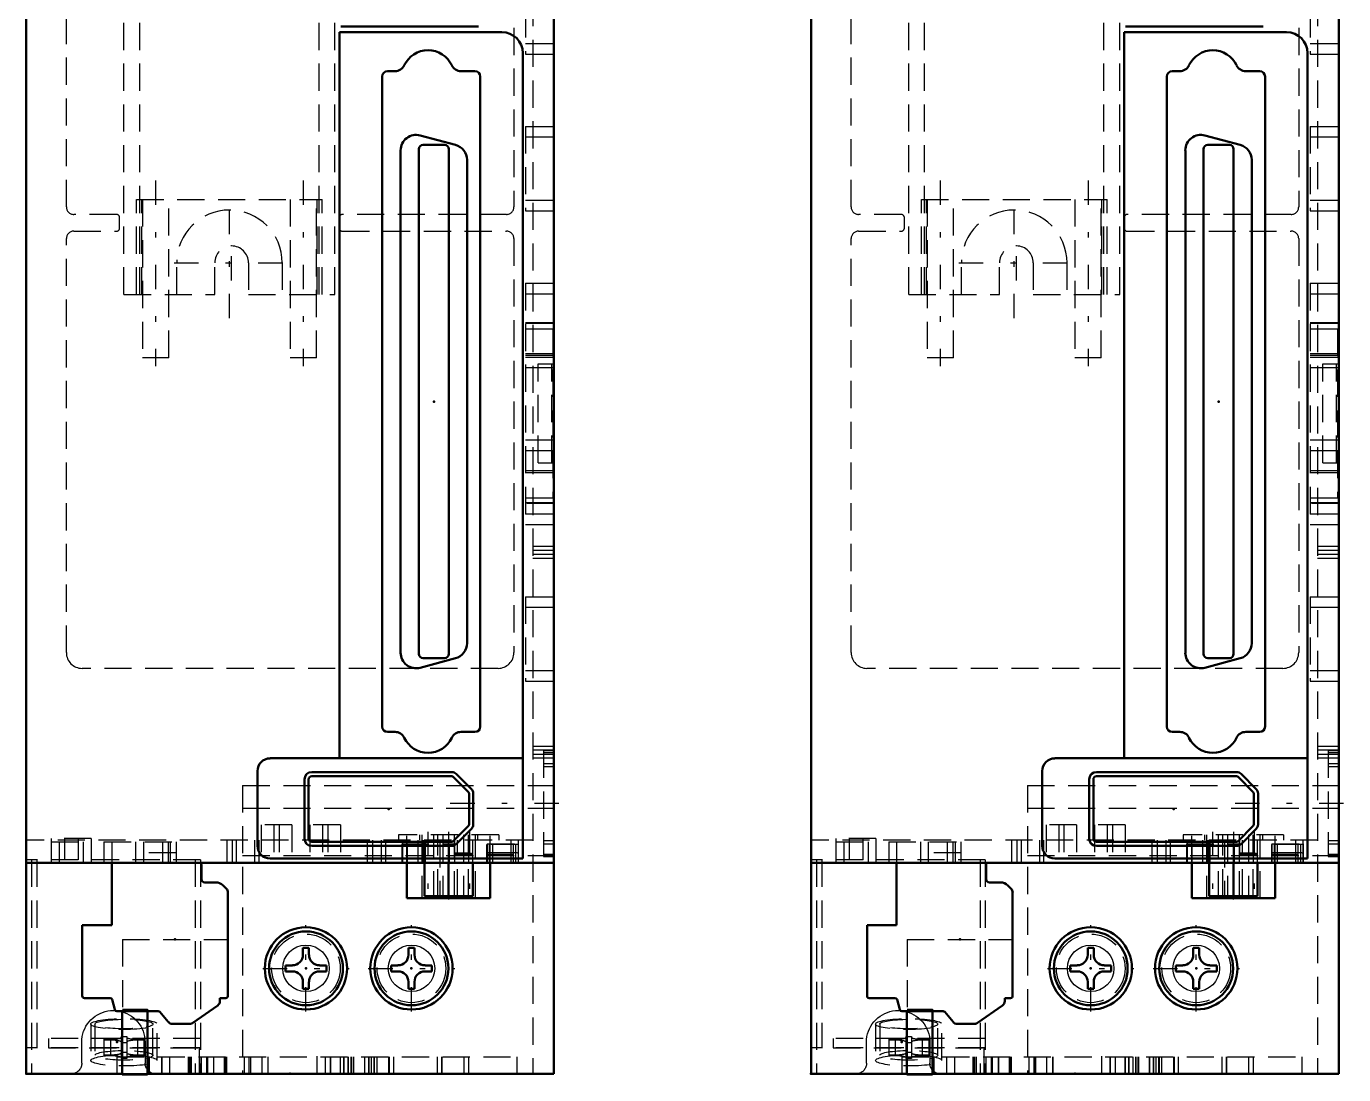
# Model space of a CAD drawing. Extents: x -891 to 6596, y -1 to 298.
# Drawn here: x -298.42 to -274.16, y 65.16 to 84.46 of the extents above; entities that cross this region are included whole.
import ezdxf

# ---------------------------------------------------------------- set-up
doc = ezdxf.new("R2010")
doc.units = 0
doc.header["$MEASUREMENT"] = 0
doc.linetypes.add('Center', pattern=[1.5, 0.45, -0.5, 0.05, -0.5])
doc.linetypes.add('DASHED', pattern=[0.75, 0.5, -0.25])
for name, color, linetype, lineweight in [('2d ConnectionPoints', 7, 'Continuous', 50), ('AM_0', 7, 'Continuous', 50), ('AM_4', 3, 'Continuous', 25), ('AM_7', 7, 'Center', 25), ('AM_9', 6, 'DASHED', 25)]:
    doc.layers.add(name, color=color, linetype=linetype, lineweight=lineweight)

msp = doc.modelspace()

# ---------------------------------------------------------------- linework, layer by layer
at = {"layer": '2d ConnectionPoints'}
for p in [(-290.919, 77.549), (-276.466, 77.549), (-291.748, 70.048), (-277.295, 70.048), (-290.646, 68.404), (-276.193, 68.404), (-295.684, 67.647), (-295.684, 67.647), (-295.684, 67.647), (-295.684, 67.647), (-295.684, 67.647), (-295.684, 67.647), (-281.231, 67.647), (-281.231, 67.647), (-281.231, 67.647), (-281.231, 67.647), (-281.231, 67.647), (-281.231, 67.647), (-293.274, 67.114), (-291.331, 67.114), (-278.821, 67.114), (-276.878, 67.114), (-296.756, 65.756), (-282.303, 65.756), (-298.424, 65.173), (-298.424, 65.173), (-298.424, 65.173), (-293.565, 65.173), (-283.971, 65.173), (-283.971, 65.173), (-283.971, 65.173), (-279.112, 65.173)]:
    msp.add_point(p, dxfattribs=at)
at = {"layer": 'AM_0'}
for p, q in [((-298.424, 101.046), (-298.424, 65.173)), ((-288.707, 101.046), (-288.707, 65.173)), ((-283.971, 101.046), (-283.971, 65.173)), ((-274.254, 101.046), (-274.254, 65.173)), ((-290.098, 84.456), (-292.631, 84.456)), ((-275.645, 84.456), (-278.178, 84.456)), ((-292.656, 70.981), (-292.656, 84.351)), ((-292.656, 84.351), (-289.668, 84.351)), ((-278.203, 70.981), (-278.203, 84.351)), ((-278.203, 84.351), (-275.216, 84.351)), ((-289.28, 83.962), (-289.28, 69.135)), ((-274.827, 83.962), (-274.827, 69.135)), ((-291.872, 83.534), (-291.872, 71.564)), ((-291.634, 83.632), (-291.774, 83.632)), ((-290.161, 83.632), (-290.418, 83.632)), ((-290.064, 71.564), (-290.064, 83.534)), ((-277.419, 83.534), (-277.419, 71.564)), ((-277.181, 83.632), (-277.322, 83.632)), ((-275.708, 83.632), (-275.965, 83.632)), ((-275.611, 71.564), (-275.611, 83.534)), ((-291.172, 82.449), (-290.519, 82.274)), ((-291.117, 82.274), (-290.721, 82.274)), ((-276.719, 82.449), (-276.066, 82.274)), ((-276.664, 82.274), (-276.268, 82.274)), ((-291.531, 72.925), (-291.531, 82.173)), ((-291.195, 72.902), (-291.195, 82.196)), ((-290.643, 82.196), (-290.643, 72.902)), ((-277.078, 72.925), (-277.078, 82.173)), ((-276.742, 72.902), (-276.742, 82.196)), ((-276.19, 82.196), (-276.19, 72.902)), ((-290.307, 81.998), (-290.307, 73.1)), ((-275.854, 81.998), (-275.854, 73.1)), ((-290.519, 72.824), (-291.172, 72.649)), ((-290.721, 72.824), (-291.117, 72.824)), ((-276.066, 72.824), (-276.719, 72.649)), ((-276.268, 72.824), (-276.664, 72.824)), ((-291.774, 71.467), (-291.634, 71.467)), ((-290.418, 71.467), (-290.161, 71.467)), ((-277.322, 71.467), (-277.181, 71.467)), ((-275.965, 71.467), (-275.708, 71.467)), ((-289.28, 70.981), (-293.935, 70.981)), ((-274.827, 70.981), (-279.482, 70.981)), ((-294.168, 70.747), (-294.168, 69.368)), ((-290.588, 70.728), (-293.166, 70.728)), ((-290.588, 70.65), (-293.166, 70.65)), ((-290.282, 70.36), (-290.561, 70.639)), ((-290.227, 70.415), (-290.506, 70.694)), ((-279.715, 70.747), (-279.715, 69.368)), ((-276.135, 70.728), (-278.714, 70.728)), ((-276.135, 70.65), (-278.714, 70.65)), ((-275.829, 70.36), (-276.108, 70.639)), ((-275.774, 70.415), (-276.053, 70.694)), ((-293.302, 70.592), (-293.302, 69.504)), ((-293.225, 70.592), (-293.225, 69.504)), ((-278.85, 70.592), (-278.85, 69.504)), ((-278.772, 70.592), (-278.772, 69.504)), ((-290.271, 69.763), (-290.271, 70.333)), ((-290.193, 69.763), (-290.193, 70.333)), ((-275.818, 69.763), (-275.818, 70.333)), ((-275.74, 69.763), (-275.74, 70.333)), ((-290.561, 69.457), (-290.282, 69.735)), ((-290.506, 69.402), (-290.227, 69.68)), ((-276.108, 69.457), (-275.829, 69.735)), ((-276.053, 69.402), (-275.774, 69.68)), ((-293.166, 69.445), (-290.588, 69.445)), ((-278.714, 69.445), (-276.135, 69.445)), ((-293.166, 69.368), (-290.588, 69.368)), ((-278.714, 69.368), (-276.135, 69.368)), ((-288.707, 69.055), (-298.424, 69.055)), ((-296.85, 67.909), (-296.85, 69.055)), ((-295.217, 69.055), (-295.209, 69.047)), ((-295.198, 69.02), (-295.198, 68.754)), ((-293.935, 69.135), (-289.28, 69.135)), ((-291.414, 68.404), (-291.414, 69.055)), ((-291.092, 68.443), (-291.092, 69.055)), ((-290.646, 68.443), (-290.646, 69.055)), ((-290.2, 68.443), (-290.2, 69.055)), ((-289.879, 68.404), (-289.879, 69.055)), ((-274.254, 69.055), (-283.971, 69.055)), ((-282.397, 67.909), (-282.397, 69.055)), ((-280.764, 69.055), (-280.756, 69.047)), ((-280.745, 69.02), (-280.745, 68.754)), ((-279.482, 69.135), (-274.827, 69.135)), ((-276.961, 68.404), (-276.961, 69.055)), ((-276.639, 68.443), (-276.639, 69.055)), ((-276.193, 68.443), (-276.193, 69.055)), ((-275.747, 68.443), (-275.747, 69.055)), ((-275.426, 68.404), (-275.426, 69.055)), ((-295.139, 68.696), (-294.938, 68.696)), ((-280.687, 68.696), (-280.485, 68.696)), ((-294.801, 68.639), (-294.74, 68.579)), ((-294.712, 68.51), (-294.712, 66.607)), ((-290.2, 68.443), (-291.092, 68.443)), ((-280.348, 68.639), (-280.287, 68.579)), ((-280.259, 68.51), (-280.259, 66.607)), ((-275.747, 68.443), (-276.639, 68.443)), ((-289.879, 68.404), (-291.414, 68.404)), ((-275.426, 68.404), (-276.961, 68.404)), ((-297.394, 67.909), (-296.85, 67.909)), ((-297.394, 66.607), (-297.394, 67.909)), ((-282.941, 67.909), (-282.397, 67.909)), ((-282.941, 66.607), (-282.941, 67.909)), ((-293.329, 67.491), (-293.329, 67.364)), ((-293.219, 67.491), (-293.329, 67.491)), ((-293.219, 67.364), (-293.219, 67.491)), ((-291.386, 67.491), (-291.386, 67.364)), ((-291.275, 67.491), (-291.386, 67.491)), ((-291.275, 67.364), (-291.275, 67.491)), ((-278.876, 67.491), (-278.876, 67.364)), ((-278.766, 67.491), (-278.876, 67.491)), ((-278.766, 67.364), (-278.766, 67.491)), ((-276.933, 67.491), (-276.933, 67.364)), ((-276.823, 67.491), (-276.933, 67.491)), ((-276.823, 67.364), (-276.823, 67.491)), ((-293.65, 67.169), (-293.65, 67.059)), ((-293.523, 67.169), (-293.65, 67.169)), ((-293.65, 67.059), (-293.523, 67.059)), ((-292.897, 67.169), (-293.024, 67.169)), ((-293.024, 67.059), (-292.897, 67.059)), ((-292.897, 67.169), (-292.897, 67.059)), ((-291.707, 67.169), (-291.707, 67.059)), ((-291.58, 67.169), (-291.707, 67.169)), ((-291.707, 67.059), (-291.58, 67.059)), ((-290.954, 67.169), (-291.081, 67.169)), ((-291.081, 67.059), (-290.954, 67.059)), ((-290.954, 67.169), (-290.954, 67.059)), ((-279.198, 67.169), (-279.198, 67.059)), ((-279.07, 67.169), (-279.198, 67.169)), ((-279.198, 67.059), (-279.07, 67.059)), ((-278.444, 67.169), (-278.572, 67.169)), ((-278.572, 67.059), (-278.444, 67.059)), ((-278.444, 67.169), (-278.444, 67.059)), ((-277.254, 67.169), (-277.254, 67.059)), ((-277.127, 67.169), (-277.254, 67.169)), ((-277.254, 67.059), (-277.127, 67.059)), ((-276.501, 67.169), (-276.628, 67.169)), ((-276.628, 67.059), (-276.501, 67.059)), ((-276.501, 67.169), (-276.501, 67.059)), ((-293.329, 66.865), (-293.329, 66.737)), ((-293.329, 66.737), (-293.219, 66.737)), ((-293.219, 66.737), (-293.219, 66.865)), ((-291.386, 66.865), (-291.386, 66.737)), ((-291.386, 66.737), (-291.275, 66.737)), ((-291.275, 66.737), (-291.275, 66.865)), ((-278.876, 66.865), (-278.876, 66.737)), ((-278.876, 66.737), (-278.766, 66.737)), ((-278.766, 66.737), (-278.766, 66.865)), ((-276.933, 66.865), (-276.933, 66.737)), ((-276.933, 66.737), (-276.823, 66.737)), ((-276.823, 66.737), (-276.823, 66.865)), ((-296.879, 66.568), (-297.355, 66.568)), ((-296.792, 66.354), (-296.842, 66.539)), ((-294.858, 66.568), (-294.858, 66.51)), ((-294.751, 66.568), (-294.858, 66.568)), ((-282.426, 66.568), (-282.902, 66.568)), ((-282.339, 66.354), (-282.389, 66.539)), ((-280.405, 66.568), (-280.405, 66.51)), ((-280.298, 66.568), (-280.405, 66.568)), ((-295.993, 66.325), (-296.755, 66.325)), ((-296.657, 65.159), (-296.657, 66.325)), ((-296.191, 65.159), (-296.191, 66.325)), ((-295.809, 66.127), (-295.963, 66.311)), ((-294.899, 66.43), (-295.357, 66.11)), ((-281.54, 66.325), (-282.302, 66.325)), ((-282.205, 65.159), (-282.205, 66.325)), ((-281.738, 65.159), (-281.738, 66.325)), ((-281.356, 66.127), (-281.511, 66.311)), ((-280.446, 66.43), (-280.904, 66.11)), ((-295.413, 66.092), (-295.734, 66.092)), ((-280.96, 66.092), (-281.281, 66.092)), ((-296.657, 65.173), (-298.424, 65.173)), ((-296.191, 65.159), (-296.657, 65.159)), ((-288.707, 65.173), (-296.191, 65.173)), ((-282.205, 65.173), (-283.971, 65.173)), ((-281.738, 65.159), (-282.205, 65.159)), ((-274.254, 65.173), (-281.738, 65.173))]:
    msp.add_line(p, q, dxfattribs=at)
for centre, radius in [((-293.274, 67.114), 0.758), ((-293.274, 67.114), 0.68), ((-291.331, 67.114), 0.758), ((-291.331, 67.114), 0.68), ((-278.821, 67.114), 0.758), ((-278.821, 67.114), 0.68), ((-276.878, 67.114), 0.758), ((-276.878, 67.114), 0.68)]:
    msp.add_circle(centre, radius, dxfattribs=at)
for centre, radius, start, end in [((-289.668, 83.962), 0.389, 0, 90), ((-275.216, 83.962), 0.389, 0, 90), ((-291.026, 83.53), 0.486, 25.4685, 154.5315), ((-276.573, 83.53), 0.486, 25.4685, 154.5315), ((-291.634, 83.819), 0.188, 270, 334.5315), ((-290.418, 83.819), 0.188, 205.4685, 270), ((-277.181, 83.819), 0.188, 270, 334.5315), ((-275.965, 83.819), 0.188, 205.4685, 270), ((-291.774, 83.534), 0.0972, 90, 180), ((-290.161, 83.534), 0.0972, 0, 90), ((-277.322, 83.534), 0.0972, 90, 180), ((-275.708, 83.534), 0.0972, 0, 90), ((-291.245, 82.173), 0.286, 75.0049, 180), ((-291.117, 82.196), 0.0777, 90, 180), ((-290.721, 82.196), 0.0777, 0, 90), ((-290.593, 81.998), 0.286, 0, 75.0049), ((-276.793, 82.173), 0.286, 75.0049, 180), ((-276.664, 82.196), 0.0777, 90, 180), ((-276.268, 82.196), 0.0777, 0, 90), ((-276.14, 81.998), 0.286, 0, 75.0049), ((-290.593, 73.1), 0.286, 284.9951, 0), ((-276.14, 73.1), 0.286, 284.9951, 0), ((-291.245, 72.925), 0.286, 180, 284.9951), ((-291.117, 72.902), 0.0777, 180, 270), ((-290.721, 72.902), 0.0777, 270, 0), ((-276.793, 72.925), 0.286, 180, 284.9951), ((-276.664, 72.902), 0.0777, 180, 270), ((-276.268, 72.902), 0.0777, 270, 0), ((-291.774, 71.564), 0.0972, 180, 270), ((-291.634, 71.279), 0.188, 25.4685, 90), ((-291.026, 71.569), 0.486, 205.4685, 334.5315), ((-290.418, 71.279), 0.188, 90, 154.5315), ((-290.161, 71.564), 0.0972, 270, 0), ((-277.322, 71.564), 0.0972, 180, 270), ((-277.181, 71.279), 0.188, 25.4685, 90), ((-276.573, 71.569), 0.486, 205.4685, 334.5315), ((-275.965, 71.279), 0.188, 90, 154.5315), ((-275.708, 71.564), 0.0972, 270, 0), ((-293.935, 70.747), 0.233, 90, 180), ((-279.482, 70.747), 0.233, 90, 180), ((-293.166, 70.592), 0.136, 90, 180), ((-293.166, 70.592), 0.0583, 90, 180), ((-290.588, 70.611), 0.117, 45, 90), ((-290.588, 70.611), 0.0389, 45, 90), ((-278.714, 70.592), 0.136, 90, 180), ((-278.714, 70.592), 0.0583, 90, 180), ((-276.135, 70.611), 0.117, 45, 90), ((-276.135, 70.611), 0.0389, 45, 90), ((-290.31, 70.333), 0.0389, 0, 45), ((-290.31, 70.333), 0.117, 0, 45), ((-275.857, 70.333), 0.0389, 0, 45), ((-275.857, 70.333), 0.117, 0, 45), ((-290.31, 69.763), 0.0389, 315, 0), ((-290.31, 69.763), 0.117, 315, 0), ((-275.857, 69.763), 0.0389, 315, 0), ((-275.857, 69.763), 0.117, 315, 0), ((-293.166, 69.504), 0.136, 180, 270), ((-293.166, 69.504), 0.0583, 180, 270), ((-290.588, 69.484), 0.0389, 270, 315), ((-290.588, 69.484), 0.117, 270, 315), ((-278.714, 69.504), 0.136, 180, 270), ((-278.714, 69.504), 0.0583, 180, 270), ((-276.135, 69.484), 0.0389, 270, 315), ((-276.135, 69.484), 0.117, 270, 315), ((-293.935, 69.368), 0.233, 180, 270), ((-279.482, 69.368), 0.233, 180, 270), ((-295.237, 69.02), 0.0389, 0, 45), ((-280.784, 69.02), 0.0389, 0, 45), ((-295.139, 68.754), 0.0583, 180, 270), ((-294.938, 68.502), 0.194, 45, 90), ((-280.687, 68.754), 0.0583, 180, 270), ((-280.485, 68.502), 0.194, 45, 90), ((-294.809, 68.51), 0.0972, 0, 45), ((-280.356, 68.51), 0.0972, 0, 45), ((-293.523, 67.364), 0.194, 270, 0), ((-293.024, 67.364), 0.194, 180, 270), ((-291.58, 67.364), 0.194, 270, 0), ((-291.081, 67.364), 0.194, 180, 270), ((-279.07, 67.364), 0.194, 270, 0), ((-278.572, 67.364), 0.194, 180, 270), ((-277.127, 67.364), 0.194, 270, 0), ((-276.628, 67.364), 0.194, 180, 270), ((-293.523, 66.865), 0.194, 0, 90), ((-293.024, 66.865), 0.194, 90, 180), ((-291.58, 66.865), 0.194, 0, 90), ((-291.081, 66.865), 0.194, 90, 180), ((-279.07, 66.865), 0.194, 0, 90), ((-278.572, 66.865), 0.194, 90, 180), ((-277.127, 66.865), 0.194, 0, 90), ((-276.628, 66.865), 0.194, 90, 180), ((-297.355, 66.607), 0.0389, 180, 270), ((-296.879, 66.529), 0.0389, 15, 90), ((-294.955, 66.51), 0.0972, 305, 0), ((-294.751, 66.607), 0.0389, 270, 0), ((-282.902, 66.607), 0.0389, 180, 270), ((-282.426, 66.529), 0.0389, 15, 90), ((-280.502, 66.51), 0.0972, 305, 0), ((-280.298, 66.607), 0.0389, 270, 0), ((-296.755, 66.364), 0.0389, 195, 270), ((-295.993, 66.286), 0.0389, 40, 90), ((-282.302, 66.364), 0.0389, 195, 270), ((-281.54, 66.286), 0.0389, 40, 90), ((-295.734, 66.189), 0.0972, 220, 270), ((-295.413, 66.189), 0.0972, 270, 305), ((-281.281, 66.189), 0.0972, 220, 270), ((-280.96, 66.189), 0.0972, 270, 305)]:
    msp.add_arc(centre, radius, start, end, dxfattribs=at)
at = {"layer": 'AM_4'}
for p, q in [((-290.844, 68.404), (-290.844, 68.443)), ((-290.28, 68.404), (-290.28, 68.443)), ((-276.391, 68.404), (-276.391, 68.443)), ((-275.827, 68.404), (-275.827, 68.443))]:
    msp.add_line(p, q, dxfattribs=at)
for centre in [(-293.274, 67.114), (-291.331, 67.114), (-278.821, 67.114), (-276.878, 67.114)]:
    msp.add_circle(centre, 0.428, dxfattribs=at)
at = {"layer": 'AM_7'}
for p, q in [((-296.043, 81.618), (-296.043, 78.198)), ((-293.323, 81.618), (-293.323, 78.198)), ((-281.591, 81.618), (-281.591, 78.198)), ((-278.87, 81.618), (-278.87, 78.198)), ((-294.683, 79.082), (-294.683, 81.123)), ((-280.23, 79.082), (-280.23, 81.123)), ((-294.644, 79.776), (-294.644, 80.429)), ((-280.191, 79.776), (-280.191, 80.429)), ((-295.703, 80.103), (-293.663, 80.103)), ((-281.251, 80.103), (-279.21, 80.103)), ((-288.616, 70.148), (-290.621, 70.148)), ((-274.163, 70.148), (-276.168, 70.148)), ((-291.031, 69.629), (-291.031, 68.346)), ((-290.646, 69.629), (-290.646, 68.346)), ((-290.262, 69.629), (-290.262, 68.346)), ((-276.578, 69.629), (-276.578, 68.346)), ((-276.193, 69.629), (-276.193, 68.346)), ((-275.809, 69.629), (-275.809, 68.346)), ((-290.646, 69.525), (-290.646, 68.392)), ((-276.193, 69.525), (-276.193, 68.392)), ((-293.274, 66.318), (-293.274, 67.91)), ((-291.331, 66.318), (-291.331, 67.91)), ((-278.821, 66.318), (-278.821, 67.91)), ((-276.878, 66.318), (-276.878, 67.91)), ((-294.07, 67.114), (-292.478, 67.114)), ((-292.126, 67.114), (-290.535, 67.114)), ((-279.617, 67.114), (-278.025, 67.114)), ((-277.673, 67.114), (-276.082, 67.114)), ((-293.069, 65.157), (-293.069, 65.499)), ((-278.616, 65.157), (-278.616, 65.499))]:
    msp.add_line(p, q, dxfattribs=at)
at = {"layer": 'AM_9'}
for p, q in [((-289.096, 100.709), (-289.096, 65.173)), ((-274.643, 100.709), (-274.643, 65.173)), ((-296.626, 79.52), (-296.626, 97.009)), ((-296.335, 79.52), (-296.335, 97.009)), ((-293.031, 79.52), (-293.031, 97.009)), ((-292.74, 79.52), (-292.74, 97.009)), ((-282.174, 79.52), (-282.174, 97.009)), ((-281.882, 79.52), (-281.882, 97.009)), ((-278.578, 79.52), (-278.578, 97.009)), ((-278.287, 79.52), (-278.287, 97.009)), ((-297.687, 81.131), (-297.687, 94.928)), ((-289.444, 94.928), (-289.444, 81.131)), ((-283.234, 81.131), (-283.234, 94.928)), ((-274.991, 94.928), (-274.991, 81.131)), ((-289.232, 85.5), (-289.232, 83.945)), ((-274.779, 85.5), (-274.779, 83.945)), ((-289.232, 84.139), (-288.707, 84.139)), ((-289.232, 83.945), (-288.707, 83.945)), ((-274.779, 84.139), (-274.254, 84.139)), ((-274.779, 83.945), (-274.254, 83.945)), ((-289.232, 82.614), (-289.232, 81.059)), ((-289.232, 82.614), (-288.707, 82.614)), ((-274.779, 82.614), (-274.779, 81.059)), ((-274.779, 82.614), (-274.254, 82.614)), ((-289.232, 82.42), (-288.707, 82.42)), ((-274.779, 82.42), (-274.254, 82.42)), ((-296.393, 79.52), (-296.393, 81.269)), ((-296.393, 81.269), (-292.973, 81.269)), ((-296.296, 79.52), (-296.296, 81.269)), ((-296.286, 81.269), (-296.286, 78.354)), ((-295.801, 78.354), (-295.801, 81.269)), ((-293.566, 81.269), (-293.566, 78.354)), ((-293.08, 78.354), (-293.08, 81.269)), ((-293.07, 79.52), (-293.07, 81.269)), ((-292.973, 79.52), (-292.973, 81.269)), ((-289.232, 81.254), (-288.707, 81.254)), ((-289.232, 81.059), (-288.707, 81.059)), ((-281.94, 79.52), (-281.94, 81.269)), ((-281.94, 81.269), (-278.52, 81.269)), ((-281.843, 79.52), (-281.843, 81.269)), ((-281.833, 81.269), (-281.833, 78.354)), ((-281.348, 78.354), (-281.348, 81.269)), ((-279.113, 81.269), (-279.113, 78.354)), ((-278.627, 78.354), (-278.627, 81.269)), ((-278.617, 79.52), (-278.617, 81.269)), ((-278.52, 79.52), (-278.52, 81.269)), ((-274.779, 81.254), (-274.254, 81.254)), ((-274.779, 81.059), (-274.254, 81.059)), ((-296.762, 80.993), (-297.549, 80.993)), ((-296.706, 80.742), (-296.706, 80.936)), ((-292.659, 80.936), (-292.659, 80.742)), ((-289.582, 80.993), (-292.602, 80.993)), ((-282.31, 80.993), (-283.096, 80.993)), ((-282.253, 80.742), (-282.253, 80.936)), ((-278.206, 80.936), (-278.206, 80.742)), ((-275.129, 80.993), (-278.149, 80.993)), ((-297.687, 72.928), (-297.687, 80.548)), ((-297.549, 80.686), (-296.762, 80.686)), ((-292.602, 80.686), (-289.582, 80.686)), ((-289.444, 80.548), (-289.444, 72.928)), ((-283.234, 72.928), (-283.234, 80.548)), ((-283.096, 80.686), (-282.31, 80.686)), ((-278.149, 80.686), (-275.129, 80.686)), ((-274.991, 80.548), (-274.991, 72.928)), ((-295.655, 79.52), (-295.655, 80.103)), ((-294.955, 79.52), (-294.955, 80.103)), ((-294.333, 80.103), (-294.333, 79.52)), ((-293.712, 80.103), (-293.712, 79.52)), ((-281.202, 79.52), (-281.202, 80.103)), ((-280.502, 79.52), (-280.502, 80.103)), ((-279.88, 80.103), (-279.88, 79.52)), ((-279.259, 80.103), (-279.259, 79.52)), ((-289.232, 79.728), (-288.707, 79.728)), ((-289.232, 79.728), (-289.232, 75.288)), ((-274.779, 79.728), (-274.254, 79.728)), ((-274.779, 79.728), (-274.779, 75.288)), ((-296.626, 79.52), (-294.955, 79.52)), ((-294.333, 79.52), (-292.74, 79.52)), ((-289.232, 79.534), (-288.707, 79.534)), ((-282.174, 79.52), (-280.502, 79.52)), ((-279.88, 79.52), (-278.287, 79.52)), ((-274.779, 79.534), (-274.254, 79.534)), ((-289.232, 79.005), (-288.707, 79.005)), ((-289.232, 78.991), (-288.707, 78.991)), ((-289.232, 78.887), (-288.727, 78.887)), ((-288.727, 78.887), (-288.727, 75.778)), ((-274.779, 79.005), (-274.254, 79.005)), ((-274.779, 78.991), (-274.254, 78.991)), ((-274.779, 78.887), (-274.274, 78.887)), ((-274.274, 78.887), (-274.274, 75.778)), ((-289.232, 78.436), (-288.707, 78.436)), ((-289.232, 78.402), (-288.707, 78.402)), ((-289.232, 78.368), (-288.707, 78.368)), ((-274.779, 78.436), (-274.254, 78.436)), ((-274.779, 78.402), (-274.254, 78.402)), ((-274.779, 78.368), (-274.254, 78.368)), ((-295.801, 78.354), (-296.286, 78.354)), ((-293.08, 78.354), (-293.566, 78.354)), ((-289.232, 78.173), (-288.707, 78.173)), ((-288.999, 76.421), (-288.999, 78.244)), ((-288.999, 78.244), (-288.727, 78.244)), ((-288.746, 76.421), (-288.746, 78.244)), ((-281.348, 78.354), (-281.833, 78.354)), ((-278.627, 78.354), (-279.113, 78.354)), ((-274.779, 78.173), (-274.254, 78.173)), ((-274.546, 76.421), (-274.546, 78.244)), ((-274.546, 78.244), (-274.274, 78.244)), ((-274.293, 76.421), (-274.293, 78.244)), ((-289.232, 76.842), (-288.707, 76.842)), ((-274.779, 76.842), (-274.254, 76.842)), ((-289.232, 76.648), (-288.707, 76.648)), ((-288.999, 76.421), (-288.727, 76.421)), ((-274.779, 76.648), (-274.254, 76.648)), ((-274.546, 76.421), (-274.274, 76.421)), ((-289.232, 76.278), (-288.707, 76.278)), ((-289.232, 76.244), (-288.707, 76.244)), ((-274.779, 76.278), (-274.254, 76.278)), ((-274.779, 76.244), (-274.254, 76.244)), ((-289.232, 75.778), (-288.727, 75.778)), ((-274.779, 75.778), (-274.274, 75.778)), ((-289.232, 75.689), (-288.707, 75.689)), ((-288.707, 75.675), (-289.232, 75.675)), ((-289.232, 75.482), (-288.707, 75.482)), ((-274.779, 75.689), (-274.254, 75.689)), ((-274.254, 75.675), (-274.779, 75.675)), ((-274.779, 75.482), (-274.254, 75.482)), ((-289.232, 75.288), (-288.707, 75.288)), ((-274.779, 75.288), (-274.254, 75.288)), ((-289.096, 74.885), (-288.707, 74.885)), ((-289.096, 74.814), (-288.707, 74.814)), ((-289.096, 74.74), (-288.707, 74.74)), ((-274.643, 74.885), (-274.254, 74.885)), ((-274.643, 74.814), (-274.254, 74.814)), ((-274.643, 74.74), (-274.254, 74.74)), ((-289.096, 74.668), (-288.707, 74.668)), ((-274.643, 74.668), (-274.254, 74.668)), ((-289.232, 73.956), (-289.232, 72.402)), ((-289.232, 73.956), (-288.707, 73.956)), ((-289.232, 73.762), (-288.707, 73.762)), ((-274.779, 73.956), (-274.779, 72.402)), ((-274.779, 73.956), (-274.254, 73.956)), ((-274.779, 73.762), (-274.254, 73.762)), ((-289.735, 72.636), (-297.396, 72.636)), ((-289.232, 72.596), (-288.707, 72.596)), ((-275.282, 72.636), (-282.943, 72.636)), ((-274.779, 72.596), (-274.254, 72.596)), ((-289.232, 72.402), (-288.707, 72.402)), ((-274.779, 72.402), (-274.254, 72.402)), ((-289.096, 71.206), (-288.707, 71.206)), ((-289.096, 71.134), (-288.707, 71.134)), ((-288.707, 71.119), (-288.901, 71.119)), ((-288.901, 71.119), (-288.901, 69.176)), ((-274.643, 71.206), (-274.254, 71.206)), ((-274.643, 71.134), (-274.254, 71.134)), ((-274.254, 71.119), (-274.449, 71.119)), ((-274.449, 71.119), (-274.449, 69.176)), ((-289.096, 71.06), (-288.707, 71.06)), ((-289.096, 70.989), (-288.707, 70.989)), ((-288.707, 71.08), (-288.901, 71.08)), ((-288.901, 70.888), (-288.707, 70.888)), ((-274.643, 71.06), (-274.254, 71.06)), ((-274.643, 70.989), (-274.254, 70.989)), ((-274.254, 71.08), (-274.449, 71.08)), ((-274.449, 70.888), (-274.254, 70.888)), ((-288.901, 70.828), (-288.707, 70.828)), ((-274.449, 70.828), (-274.254, 70.828)), ((-294.44, 70.482), (-288.707, 70.482)), ((-294.44, 70.482), (-294.44, 65.173)), ((-279.987, 70.482), (-274.254, 70.482)), ((-279.987, 70.482), (-279.987, 65.173)), ((-294.44, 70.064), (-288.707, 70.064)), ((-279.987, 70.064), (-274.254, 70.064)), ((-294.097, 69.755), (-294.097, 69.055)), ((-293.534, 69.755), (-294.097, 69.755)), ((-293.864, 69.755), (-293.864, 69.055)), ((-293.767, 69.755), (-293.767, 69.055)), ((-293.534, 69.755), (-293.534, 69.055)), ((-293.204, 69.755), (-293.204, 69.055)), ((-292.64, 69.755), (-293.204, 69.755)), ((-293.203, 69.755), (-293.203, 69.055)), ((-292.971, 69.755), (-292.971, 69.055)), ((-292.97, 69.755), (-292.97, 69.055)), ((-292.874, 69.755), (-292.874, 69.055)), ((-292.873, 69.755), (-292.873, 69.055)), ((-292.641, 69.755), (-292.641, 69.055)), ((-292.64, 69.755), (-292.64, 69.055)), ((-279.644, 69.755), (-279.644, 69.055)), ((-279.081, 69.755), (-279.644, 69.755)), ((-279.411, 69.755), (-279.411, 69.055)), ((-279.314, 69.755), (-279.314, 69.055)), ((-279.081, 69.755), (-279.081, 69.055)), ((-278.751, 69.755), (-278.751, 69.055)), ((-278.187, 69.755), (-278.751, 69.755)), ((-278.75, 69.755), (-278.75, 69.055)), ((-278.518, 69.755), (-278.518, 69.055)), ((-278.517, 69.755), (-278.517, 69.055)), ((-278.421, 69.755), (-278.421, 69.055)), ((-278.42, 69.755), (-278.42, 69.055)), ((-278.188, 69.755), (-278.188, 69.055)), ((-278.187, 69.755), (-278.187, 69.055)), ((-289.096, 69.473), (-298.424, 69.473)), ((-297.966, 69.502), (-297.966, 69.055)), ((-297.229, 69.502), (-297.966, 69.502)), ((-297.966, 69.444), (-297.229, 69.444)), ((-297.82, 69.444), (-297.82, 69.055)), ((-297.723, 69.502), (-297.723, 69.113)), ((-297.472, 69.502), (-297.472, 69.113)), ((-297.375, 69.444), (-297.375, 69.055)), ((-297.229, 69.502), (-297.229, 69.055)), ((-296.994, 69.444), (-295.665, 69.444)), ((-296.994, 69.444), (-296.994, 69.055)), ((-296.849, 69.444), (-296.849, 69.055)), ((-296.411, 69.444), (-296.411, 69.055)), ((-296.266, 69.444), (-296.266, 69.055)), ((-295.918, 69.444), (-295.918, 69.055)), ((-295.811, 69.444), (-295.811, 69.055)), ((-295.772, 69.444), (-295.772, 69.055)), ((-295.665, 69.444), (-295.665, 69.055)), ((-294.733, 69.473), (-294.733, 69.055)), ((-294.636, 69.473), (-294.636, 69.055)), ((-294.635, 69.473), (-294.635, 69.055)), ((-294.557, 69.473), (-294.557, 69.055)), ((-294.219, 69.473), (-294.219, 69.055)), ((-294.141, 69.473), (-294.141, 69.055)), ((-292.148, 69.473), (-292.148, 69.055)), ((-292.05, 69.473), (-292.05, 69.055)), ((-291.889, 69.473), (-291.889, 69.055)), ((-291.811, 69.473), (-291.811, 69.055)), ((-291.569, 69.57), (-291.569, 69.473)), ((-289.723, 69.57), (-291.569, 69.57)), ((-291.51, 69.404), (-291.51, 69.055)), ((-291.51, 69.404), (-290.538, 69.404)), ((-291.497, 69.473), (-291.497, 69.055)), ((-291.419, 69.473), (-291.419, 69.055)), ((-291.414, 69.055), (-291.414, 69.57)), ((-291.412, 69.404), (-291.412, 69.055)), ((-291.214, 69.473), (-291.214, 69.055)), ((-291.181, 69.57), (-291.181, 69.473)), ((-291.14, 69.57), (-291.14, 68.404)), ((-291.117, 69.473), (-291.117, 69.055)), ((-291.092, 69.055), (-291.092, 69.473)), ((-291.078, 69.473), (-291.078, 69.055)), ((-290.922, 68.404), (-290.922, 69.57)), ((-290.844, 68.443), (-290.844, 69.57)), ((-290.811, 69.473), (-290.811, 68.443)), ((-290.756, 69.57), (-290.756, 68.404)), ((-290.646, 69.055), (-290.646, 69.473)), ((-290.635, 69.404), (-290.635, 69.055)), ((-290.538, 69.404), (-290.538, 69.055)), ((-290.537, 68.404), (-290.537, 69.57)), ((-290.53, 69.215), (-290.53, 69.473)), ((-290.481, 68.443), (-290.481, 69.473)), ((-290.371, 69.57), (-290.371, 68.404)), ((-290.281, 69.473), (-290.281, 69.055)), ((-290.28, 68.443), (-290.28, 69.57)), ((-290.203, 69.055), (-290.203, 69.473)), ((-290.2, 69.055), (-290.2, 69.473)), ((-290.152, 68.404), (-290.152, 69.57)), ((-290.112, 69.57), (-290.112, 69.473)), ((-289.947, 69.396), (-289.947, 69.055)), ((-289.364, 69.396), (-289.947, 69.396)), ((-289.935, 69.404), (-289.935, 69.055)), ((-289.935, 69.404), (-289.364, 69.404)), ((-289.898, 69.396), (-289.898, 69.055)), ((-289.879, 69.055), (-289.879, 69.57)), ((-289.838, 69.404), (-289.838, 69.055)), ((-289.723, 69.57), (-289.723, 69.473)), ((-289.504, 69.473), (-289.504, 69.055)), ((-289.461, 69.404), (-289.461, 69.055)), ((-289.412, 69.396), (-289.412, 69.055)), ((-289.368, 69.473), (-289.368, 69.055)), ((-289.364, 69.404), (-289.364, 69.055)), ((-288.901, 69.468), (-288.707, 69.468)), ((-288.901, 69.407), (-288.707, 69.407)), ((-274.643, 69.473), (-283.971, 69.473)), ((-283.513, 69.502), (-283.513, 69.055)), ((-282.776, 69.502), (-283.513, 69.502)), ((-283.513, 69.444), (-282.776, 69.444)), ((-283.367, 69.444), (-283.367, 69.055)), ((-283.27, 69.502), (-283.27, 69.113)), ((-283.019, 69.502), (-283.019, 69.113)), ((-282.922, 69.444), (-282.922, 69.055)), ((-282.776, 69.502), (-282.776, 69.055)), ((-282.541, 69.444), (-281.212, 69.444)), ((-282.541, 69.444), (-282.541, 69.055)), ((-282.396, 69.444), (-282.396, 69.055)), ((-281.958, 69.444), (-281.958, 69.055)), ((-281.813, 69.444), (-281.813, 69.055)), ((-281.465, 69.444), (-281.465, 69.055)), ((-281.358, 69.444), (-281.358, 69.055)), ((-281.319, 69.444), (-281.319, 69.055)), ((-281.212, 69.444), (-281.212, 69.055)), ((-280.28, 69.473), (-280.28, 69.055)), ((-280.183, 69.473), (-280.183, 69.055)), ((-280.182, 69.473), (-280.182, 69.055)), ((-280.104, 69.473), (-280.104, 69.055)), ((-279.766, 69.473), (-279.766, 69.055)), ((-279.688, 69.473), (-279.688, 69.055)), ((-277.695, 69.473), (-277.695, 69.055)), ((-277.597, 69.473), (-277.597, 69.055)), ((-277.436, 69.473), (-277.436, 69.055)), ((-277.358, 69.473), (-277.358, 69.055)), ((-277.117, 69.57), (-277.117, 69.473)), ((-275.27, 69.57), (-277.117, 69.57)), ((-277.057, 69.404), (-277.057, 69.055)), ((-277.057, 69.404), (-276.085, 69.404)), ((-277.044, 69.473), (-277.044, 69.055)), ((-276.967, 69.473), (-276.967, 69.055)), ((-276.961, 69.055), (-276.961, 69.57)), ((-276.96, 69.404), (-276.96, 69.055)), ((-276.761, 69.473), (-276.761, 69.055)), ((-276.728, 69.57), (-276.728, 69.473)), ((-276.687, 69.57), (-276.687, 68.404)), ((-276.664, 69.473), (-276.664, 69.055)), ((-276.639, 69.055), (-276.639, 69.473)), ((-276.625, 69.473), (-276.625, 69.055)), ((-276.469, 68.404), (-276.469, 69.57)), ((-276.391, 68.443), (-276.391, 69.57)), ((-276.358, 69.473), (-276.358, 68.443)), ((-276.303, 69.57), (-276.303, 68.404)), ((-276.193, 69.055), (-276.193, 69.473)), ((-276.182, 69.404), (-276.182, 69.055)), ((-276.085, 69.404), (-276.085, 69.055)), ((-276.084, 68.404), (-276.084, 69.57)), ((-276.077, 69.215), (-276.077, 69.473)), ((-276.028, 68.443), (-276.028, 69.473)), ((-275.918, 69.57), (-275.918, 68.404)), ((-275.828, 69.473), (-275.828, 69.055)), ((-275.827, 68.443), (-275.827, 69.57)), ((-275.751, 69.055), (-275.751, 69.473)), ((-275.747, 69.055), (-275.747, 69.473)), ((-275.699, 68.404), (-275.699, 69.57)), ((-275.659, 69.57), (-275.659, 69.473)), ((-275.494, 69.396), (-275.494, 69.055)), ((-274.911, 69.396), (-275.494, 69.396)), ((-275.483, 69.404), (-275.483, 69.055)), ((-275.483, 69.404), (-274.911, 69.404)), ((-275.445, 69.396), (-275.445, 69.055)), ((-275.426, 69.055), (-275.426, 69.57)), ((-275.385, 69.404), (-275.385, 69.055)), ((-275.27, 69.57), (-275.27, 69.473)), ((-275.051, 69.473), (-275.051, 69.055)), ((-275.008, 69.404), (-275.008, 69.055)), ((-274.959, 69.396), (-274.959, 69.055)), ((-274.915, 69.473), (-274.915, 69.055)), ((-274.911, 69.404), (-274.911, 69.055)), ((-274.449, 69.468), (-274.254, 69.468)), ((-274.449, 69.407), (-274.254, 69.407)), ((-295.665, 69.239), (-296.411, 69.239)), ((-294.44, 69.191), (-288.707, 69.191)), ((-290.281, 69.232), (-290.53, 69.232)), ((-290.53, 69.215), (-290.281, 69.215)), ((-289.947, 69.215), (-289.364, 69.215)), ((-289.412, 69.241), (-289.898, 69.241)), ((-288.901, 69.215), (-288.707, 69.215)), ((-288.901, 69.176), (-288.707, 69.176)), ((-281.212, 69.239), (-281.958, 69.239)), ((-279.987, 69.191), (-274.254, 69.191)), ((-275.828, 69.232), (-276.077, 69.232)), ((-276.077, 69.215), (-275.828, 69.215)), ((-275.494, 69.215), (-274.911, 69.215)), ((-274.959, 69.241), (-275.445, 69.241)), ((-274.449, 69.215), (-274.254, 69.215)), ((-274.449, 69.176), (-274.254, 69.176)), ((-295.217, 69.113), (-298.424, 69.113)), ((-298.326, 69.113), (-298.326, 65.173)), ((-298.229, 69.113), (-298.229, 65.651)), ((-295.313, 69.113), (-295.313, 65.173)), ((-295.217, 69.113), (-295.217, 65.173)), ((-280.764, 69.113), (-283.971, 69.113)), ((-283.874, 69.113), (-283.874, 65.173)), ((-283.776, 69.113), (-283.776, 65.651)), ((-280.86, 69.113), (-280.86, 65.173)), ((-280.764, 69.113), (-280.764, 65.173)), ((-296.655, 67.647), (-294.712, 67.647)), ((-296.655, 67.647), (-296.655, 66.325)), ((-282.202, 67.647), (-280.259, 67.647)), ((-282.202, 67.647), (-282.202, 66.325)), ((-296.655, 66.364), (-296.191, 66.364)), ((-296.191, 66.364), (-296.191, 66.325)), ((-282.202, 66.364), (-281.738, 66.364)), ((-281.738, 66.364), (-281.738, 66.325)), ((-297.238, 66.088), (-297.238, 65.418)), ((-297.16, 66.088), (-297.16, 65.513)), ((-296.092, 65.513), (-296.092, 66.088)), ((-296.014, 65.418), (-296.014, 66.088)), ((-282.785, 66.088), (-282.785, 65.418)), ((-282.708, 66.088), (-282.708, 65.513)), ((-281.639, 65.513), (-281.639, 66.088)), ((-281.561, 65.418), (-281.561, 66.088)), ((-298.016, 65.824), (-298.016, 65.65)), ((-295.217, 65.824), (-298.016, 65.824)), ((-297.403, 65.367), (-297.403, 65.756)), ((-296.995, 65.81), (-296.875, 65.81)), ((-296.995, 65.81), (-296.995, 65.504)), ((-296.875, 65.792), (-296.995, 65.792)), ((-296.875, 65.81), (-296.875, 65.504)), ((-296.68, 65.862), (-296.572, 65.862)), ((-296.68, 65.862), (-296.68, 65.452)), ((-296.572, 65.862), (-296.572, 65.452)), ((-296.377, 65.81), (-296.257, 65.81)), ((-296.377, 65.81), (-296.377, 65.504)), ((-296.257, 65.792), (-296.377, 65.792)), ((-296.257, 65.81), (-296.257, 65.504)), ((-296.237, 65.756), (-296.237, 65.367)), ((-283.563, 65.824), (-283.563, 65.65)), ((-280.764, 65.824), (-283.563, 65.824)), ((-282.951, 65.367), (-282.951, 65.756)), ((-282.542, 65.81), (-282.422, 65.81)), ((-282.542, 65.81), (-282.542, 65.504)), ((-282.422, 65.792), (-282.542, 65.792)), ((-282.422, 65.81), (-282.422, 65.504)), ((-282.228, 65.862), (-282.119, 65.862)), ((-282.228, 65.862), (-282.228, 65.452)), ((-282.119, 65.862), (-282.119, 65.452)), ((-281.924, 65.81), (-281.804, 65.81)), ((-281.924, 65.81), (-281.924, 65.504)), ((-281.804, 65.792), (-281.924, 65.792)), ((-281.804, 65.81), (-281.804, 65.504)), ((-281.785, 65.756), (-281.785, 65.367)), ((-295.217, 65.651), (-298.424, 65.651)), ((-298.016, 65.65), (-295.217, 65.65)), ((-296.995, 65.522), (-296.875, 65.522)), ((-296.875, 65.504), (-296.995, 65.504)), ((-296.572, 65.74), (-296.68, 65.74)), ((-296.68, 65.574), (-296.572, 65.574)), ((-296.377, 65.522), (-296.257, 65.522)), ((-296.257, 65.504), (-296.377, 65.504)), ((-295.24, 65.651), (-295.24, 65.173)), ((-280.764, 65.651), (-283.971, 65.651)), ((-283.563, 65.65), (-280.764, 65.65)), ((-282.542, 65.522), (-282.422, 65.522)), ((-282.422, 65.504), (-282.542, 65.504)), ((-282.119, 65.74), (-282.228, 65.74)), ((-282.228, 65.574), (-282.119, 65.574)), ((-281.924, 65.522), (-281.804, 65.522)), ((-281.804, 65.504), (-281.924, 65.504)), ((-280.787, 65.651), (-280.787, 65.173)), ((-296.756, 65.484), (-289.388, 65.484)), ((-296.756, 65.484), (-296.756, 65.173)), ((-296.572, 65.452), (-296.68, 65.452)), ((-296.167, 65.484), (-296.167, 65.173)), ((-296.164, 65.484), (-296.164, 65.173)), ((-295.932, 65.484), (-295.932, 65.173)), ((-295.928, 65.484), (-295.928, 65.173)), ((-295.785, 65.484), (-295.785, 65.173)), ((-295.444, 65.484), (-295.444, 65.173)), ((-295.442, 65.484), (-295.442, 65.173)), ((-295.419, 65.484), (-295.419, 65.173)), ((-295.418, 65.484), (-295.418, 65.173)), ((-295.408, 65.173), (-295.408, 65.484)), ((-295.406, 65.173), (-295.406, 65.484)), ((-295.387, 65.484), (-295.387, 65.173)), ((-295.209, 65.484), (-295.209, 65.173)), ((-295.206, 65.484), (-295.206, 65.173)), ((-295.105, 65.484), (-295.105, 65.173)), ((-295.103, 65.484), (-295.103, 65.173)), ((-295.092, 65.484), (-295.092, 65.173)), ((-295.09, 65.484), (-295.09, 65.173)), ((-294.977, 65.484), (-294.977, 65.173)), ((-294.975, 65.484), (-294.975, 65.173)), ((-294.778, 65.484), (-294.778, 65.173)), ((-294.776, 65.484), (-294.776, 65.173)), ((-294.754, 65.484), (-294.754, 65.173)), ((-294.752, 65.484), (-294.752, 65.173)), ((-294.742, 65.484), (-294.742, 65.173)), ((-294.74, 65.484), (-294.74, 65.173)), ((-294.415, 65.484), (-294.415, 65.173)), ((-294.325, 65.484), (-294.325, 65.173)), ((-294.324, 65.484), (-294.324, 65.173)), ((-294.296, 65.484), (-294.296, 65.173)), ((-294.295, 65.484), (-294.295, 65.173)), ((-294.288, 65.173), (-294.288, 65.484)), ((-294.287, 65.173), (-294.287, 65.484)), ((-294.089, 65.484), (-294.089, 65.173)), ((-294.088, 65.484), (-294.088, 65.173)), ((-293.977, 65.484), (-293.977, 65.173)), ((-293.975, 65.484), (-293.975, 65.173)), ((-292.921, 65.484), (-292.921, 65.173)), ((-292.919, 65.484), (-292.919, 65.173)), ((-292.826, 65.484), (-292.826, 65.173)), ((-292.824, 65.484), (-292.824, 65.173)), ((-292.645, 65.484), (-292.645, 65.173)), ((-292.642, 65.484), (-292.642, 65.173)), ((-292.578, 65.484), (-292.578, 65.173)), ((-292.575, 65.484), (-292.575, 65.173)), ((-292.574, 65.173), (-292.574, 65.484)), ((-292.57, 65.173), (-292.57, 65.484)), ((-292.501, 65.484), (-292.501, 65.173)), ((-292.498, 65.484), (-292.498, 65.173)), ((-292.45, 65.484), (-292.45, 65.173)), ((-292.448, 65.484), (-292.448, 65.173)), ((-292.445, 65.484), (-292.445, 65.173)), ((-292.444, 65.484), (-292.444, 65.173)), ((-292.405, 65.484), (-292.405, 65.173)), ((-292.403, 65.484), (-292.403, 65.173)), ((-292.4, 65.484), (-292.4, 65.173)), ((-292.396, 65.484), (-292.396, 65.173)), ((-292.197, 65.484), (-292.197, 65.173)), ((-292.194, 65.484), (-292.194, 65.173)), ((-292.124, 65.484), (-292.124, 65.173)), ((-292.119, 65.484), (-292.119, 65.173)), ((-292.076, 65.484), (-292.076, 65.173)), ((-292.073, 65.484), (-292.073, 65.173)), ((-292.023, 65.484), (-292.023, 65.173)), ((-292.02, 65.484), (-292.02, 65.173)), ((-292.019, 65.484), (-292.019, 65.173)), ((-292.015, 65.484), (-292.015, 65.173)), ((-291.971, 65.484), (-291.971, 65.173)), ((-291.968, 65.484), (-291.968, 65.173)), ((-291.751, 65.484), (-291.751, 65.173)), ((-291.751, 65.484), (-291.751, 65.173)), ((-291.744, 65.484), (-291.744, 65.173)), ((-291.739, 65.484), (-291.739, 65.173)), ((-291.664, 65.484), (-291.664, 65.173)), ((-291.663, 65.484), (-291.663, 65.173)), ((-290.858, 65.484), (-290.858, 65.173)), ((-290.858, 65.484), (-290.858, 65.173)), ((-290.771, 65.484), (-290.771, 65.173)), ((-290.771, 65.484), (-290.771, 65.173)), ((-290.771, 65.173), (-290.771, 65.484)), ((-290.77, 65.173), (-290.77, 65.484)), ((-290.368, 65.484), (-290.368, 65.173)), ((-290.368, 65.484), (-290.368, 65.173)), ((-290.281, 65.484), (-290.281, 65.173)), ((-290.281, 65.484), (-290.281, 65.173)), ((-289.388, 65.484), (-289.388, 65.173)), ((-289.388, 65.484), (-289.388, 65.173)), ((-282.303, 65.484), (-274.935, 65.484)), ((-282.303, 65.484), (-282.303, 65.173)), ((-282.119, 65.452), (-282.228, 65.452)), ((-281.714, 65.484), (-281.714, 65.173)), ((-281.711, 65.484), (-281.711, 65.173)), ((-281.479, 65.484), (-281.479, 65.173)), ((-281.476, 65.484), (-281.476, 65.173)), ((-281.332, 65.484), (-281.332, 65.173)), ((-280.991, 65.484), (-280.991, 65.173)), ((-280.989, 65.484), (-280.989, 65.173)), ((-280.967, 65.484), (-280.967, 65.173)), ((-280.965, 65.484), (-280.965, 65.173)), ((-280.955, 65.173), (-280.955, 65.484)), ((-280.953, 65.173), (-280.953, 65.484)), ((-280.934, 65.484), (-280.934, 65.173)), ((-280.756, 65.484), (-280.756, 65.173)), ((-280.753, 65.484), (-280.753, 65.173)), ((-280.652, 65.484), (-280.652, 65.173)), ((-280.65, 65.484), (-280.65, 65.173)), ((-280.639, 65.484), (-280.639, 65.173)), ((-280.637, 65.484), (-280.637, 65.173)), ((-280.524, 65.484), (-280.524, 65.173)), ((-280.522, 65.484), (-280.522, 65.173)), ((-280.325, 65.484), (-280.325, 65.173)), ((-280.323, 65.484), (-280.323, 65.173)), ((-280.301, 65.484), (-280.301, 65.173)), ((-280.299, 65.484), (-280.299, 65.173)), ((-280.289, 65.484), (-280.289, 65.173)), ((-280.287, 65.484), (-280.287, 65.173)), ((-279.962, 65.484), (-279.962, 65.173)), ((-279.872, 65.484), (-279.872, 65.173)), ((-279.871, 65.484), (-279.871, 65.173)), ((-279.843, 65.484), (-279.843, 65.173)), ((-279.842, 65.484), (-279.842, 65.173)), ((-279.835, 65.173), (-279.835, 65.484)), ((-279.834, 65.173), (-279.834, 65.484)), ((-279.637, 65.484), (-279.637, 65.173)), ((-279.635, 65.484), (-279.635, 65.173)), ((-279.524, 65.484), (-279.524, 65.173)), ((-279.522, 65.484), (-279.522, 65.173)), ((-278.468, 65.484), (-278.468, 65.173)), ((-278.466, 65.484), (-278.466, 65.173)), ((-278.373, 65.484), (-278.373, 65.173)), ((-278.371, 65.484), (-278.371, 65.173)), ((-278.192, 65.484), (-278.192, 65.173)), ((-278.189, 65.484), (-278.189, 65.173)), ((-278.125, 65.484), (-278.125, 65.173)), ((-278.122, 65.484), (-278.122, 65.173)), ((-278.121, 65.173), (-278.121, 65.484)), ((-278.118, 65.173), (-278.118, 65.484)), ((-278.048, 65.484), (-278.048, 65.173)), ((-278.045, 65.484), (-278.045, 65.173)), ((-277.997, 65.484), (-277.997, 65.173)), ((-277.995, 65.484), (-277.995, 65.173)), ((-277.993, 65.484), (-277.993, 65.173)), ((-277.991, 65.484), (-277.991, 65.173)), ((-277.952, 65.484), (-277.952, 65.173)), ((-277.95, 65.484), (-277.95, 65.173)), ((-277.947, 65.484), (-277.947, 65.173)), ((-277.943, 65.484), (-277.943, 65.173)), ((-277.744, 65.484), (-277.744, 65.173)), ((-277.741, 65.484), (-277.741, 65.173)), ((-277.672, 65.484), (-277.672, 65.173)), ((-277.667, 65.484), (-277.667, 65.173)), ((-277.623, 65.484), (-277.623, 65.173)), ((-277.621, 65.484), (-277.621, 65.173)), ((-277.57, 65.484), (-277.57, 65.173)), ((-277.567, 65.484), (-277.567, 65.173)), ((-277.566, 65.484), (-277.566, 65.173)), ((-277.563, 65.484), (-277.563, 65.173)), ((-277.518, 65.484), (-277.518, 65.173)), ((-277.515, 65.484), (-277.515, 65.173)), ((-277.298, 65.484), (-277.298, 65.173)), ((-277.298, 65.484), (-277.298, 65.173)), ((-277.291, 65.484), (-277.291, 65.173)), ((-277.286, 65.484), (-277.286, 65.173)), ((-277.211, 65.484), (-277.211, 65.173)), ((-277.211, 65.484), (-277.211, 65.173)), ((-276.405, 65.484), (-276.405, 65.173)), ((-276.405, 65.484), (-276.405, 65.173)), ((-276.319, 65.484), (-276.319, 65.173)), ((-276.318, 65.484), (-276.318, 65.173)), ((-276.318, 65.173), (-276.318, 65.484)), ((-276.317, 65.173), (-276.317, 65.484)), ((-275.915, 65.484), (-275.915, 65.173)), ((-275.915, 65.484), (-275.915, 65.173)), ((-275.828, 65.484), (-275.828, 65.173)), ((-275.828, 65.484), (-275.828, 65.173)), ((-274.935, 65.484), (-274.935, 65.173)), ((-274.935, 65.484), (-274.935, 65.173)), ((-296.191, 65.173), (-296.657, 65.173)), ((-281.738, 65.173), (-282.205, 65.173))]:
    msp.add_line(p, q, dxfattribs=at)
for points in [[(-290.203, 69.22), (-290.204, 69.221), (-290.211, 69.225), (-290.226, 69.228), (-290.248, 69.231), (-290.273, 69.232), (-290.281, 69.232)], [(-290.281, 69.215), (-290.255, 69.215), (-290.233, 69.216), (-290.215, 69.217), (-290.205, 69.219), (-290.203, 69.22)], [(-289.898, 69.241), (-289.914, 69.24), (-289.928, 69.238), (-289.939, 69.236), (-289.945, 69.233), (-289.947, 69.23)], [(-289.364, 69.23), (-289.367, 69.234), (-289.375, 69.237), (-289.387, 69.239), (-289.403, 69.24), (-289.412, 69.241)], [(-275.751, 69.22), (-275.751, 69.221), (-275.758, 69.225), (-275.774, 69.228), (-275.795, 69.231), (-275.82, 69.232), (-275.828, 69.232)], [(-275.828, 69.215), (-275.803, 69.215), (-275.78, 69.216), (-275.762, 69.217), (-275.753, 69.219), (-275.751, 69.22)], [(-275.445, 69.241), (-275.461, 69.24), (-275.475, 69.238), (-275.486, 69.236), (-275.492, 69.233), (-275.494, 69.23)], [(-274.911, 69.23), (-274.914, 69.234), (-274.922, 69.237), (-274.935, 69.239), (-274.95, 69.24), (-274.959, 69.241)], [(-297.403, 65.756), (-297.401, 65.807), (-297.395, 65.857), (-297.384, 65.907), (-297.368, 65.955), (-297.349, 66.002), (-297.325, 66.047), (-297.298, 66.09), (-297.267, 66.13), (-297.233, 66.168), (-297.195, 66.202), (-297.155, 66.233), (-297.112, 66.261), (-297.067, 66.284), (-297.02, 66.304), (-296.971, 66.319), (-296.922, 66.33), (-296.871, 66.337), (-296.82, 66.339), (-296.77, 66.337), (-296.719, 66.33), (-296.67, 66.319), (-296.621, 66.304), (-296.574, 66.284), (-296.529, 66.261), (-296.486, 66.233), (-296.446, 66.202), (-296.408, 66.168), (-296.374, 66.13), (-296.343, 66.09), (-296.316, 66.047), (-296.292, 66.002), (-296.273, 65.955), (-296.257, 65.907), (-296.246, 65.857), (-296.24, 65.807), (-296.237, 65.756)], [(-282.951, 65.756), (-282.948, 65.807), (-282.942, 65.857), (-282.931, 65.907), (-282.915, 65.955), (-282.896, 66.002), (-282.872, 66.047), (-282.845, 66.09), (-282.814, 66.13), (-282.78, 66.168), (-282.742, 66.202), (-282.702, 66.233), (-282.659, 66.261), (-282.614, 66.284), (-282.567, 66.304), (-282.518, 66.319), (-282.469, 66.33), (-282.418, 66.337), (-282.368, 66.339), (-282.317, 66.337), (-282.266, 66.33), (-282.217, 66.319), (-282.168, 66.304), (-282.121, 66.284), (-282.076, 66.261), (-282.033, 66.233), (-281.993, 66.202), (-281.955, 66.168), (-281.921, 66.13), (-281.89, 66.09), (-281.863, 66.047), (-281.839, 66.002), (-281.82, 65.955), (-281.804, 65.907), (-281.793, 65.857), (-281.787, 65.807), (-281.785, 65.756)], [(-297.403, 65.367), (-297.404, 65.35), (-297.406, 65.333), (-297.41, 65.317), (-297.415, 65.301), (-297.422, 65.285), (-297.429, 65.27), (-297.439, 65.256), (-297.449, 65.242), (-297.46, 65.23), (-297.473, 65.218), (-297.486, 65.208), (-297.501, 65.199), (-297.516, 65.191), (-297.531, 65.184), (-297.547, 65.179), (-297.564, 65.176), (-297.581, 65.173), (-297.598, 65.173)], [(-296.191, 65.241), (-296.201, 65.255), (-296.211, 65.269), (-296.219, 65.284), (-296.225, 65.299), (-296.23, 65.315), (-296.234, 65.332), (-296.237, 65.349), (-296.237, 65.366), (-296.237, 65.367)], [(-282.951, 65.367), (-282.951, 65.35), (-282.953, 65.333), (-282.957, 65.317), (-282.962, 65.301), (-282.969, 65.285), (-282.977, 65.27), (-282.986, 65.256), (-282.996, 65.242), (-283.007, 65.23), (-283.02, 65.218), (-283.033, 65.208), (-283.048, 65.199), (-283.063, 65.191), (-283.078, 65.184), (-283.095, 65.179), (-283.111, 65.176), (-283.128, 65.173), (-283.145, 65.173)], [(-281.738, 65.241), (-281.749, 65.255), (-281.758, 65.269), (-281.766, 65.284), (-281.772, 65.299), (-281.778, 65.315), (-281.781, 65.332), (-281.784, 65.349), (-281.785, 65.366), (-281.785, 65.367)], [(-296.043, 65.173), (-296.06, 65.173), (-296.077, 65.176), (-296.093, 65.179), (-296.11, 65.184), (-296.125, 65.191), (-296.14, 65.199), (-296.155, 65.208), (-296.168, 65.218), (-296.18, 65.23), (-296.191, 65.241)], [(-281.59, 65.173), (-281.607, 65.173), (-281.624, 65.176), (-281.64, 65.179), (-281.657, 65.184), (-281.672, 65.191), (-281.687, 65.199), (-281.702, 65.208), (-281.715, 65.218), (-281.728, 65.23), (-281.738, 65.241)]]:
    msp.add_lwpolyline(points, dxfattribs=at)
for centre in [(-293.274, 67.114), (-291.331, 67.114), (-278.821, 67.114), (-276.878, 67.114)]:
    msp.add_circle(centre, 0.632, dxfattribs=at)
for centre, radius, start, end in [((-297.549, 81.131), 0.138, 180, 270), ((-294.683, 80.103), 0.972, 0, 180), ((-289.582, 81.131), 0.138, 270, 0), ((-283.096, 81.131), 0.138, 180, 270), ((-280.23, 80.103), 0.972, 0, 180), ((-275.129, 81.131), 0.138, 270, 0), ((-296.762, 80.936), 0.0564, 0, 90), ((-292.602, 80.936), 0.0564, 90, 180), ((-282.31, 80.936), 0.0564, 0, 90), ((-278.149, 80.936), 0.0564, 90, 180), ((-297.549, 80.548), 0.138, 90, 180), ((-296.762, 80.742), 0.0564, 270, 0), ((-292.602, 80.742), 0.0564, 180, 270), ((-289.582, 80.548), 0.138, 0, 90), ((-283.096, 80.548), 0.138, 90, 180), ((-282.31, 80.742), 0.0564, 270, 0), ((-278.149, 80.742), 0.0564, 180, 270), ((-275.129, 80.548), 0.138, 0, 90), ((-294.644, 80.103), 0.311, 0, 180), ((-280.191, 80.103), 0.311, 0, 180), ((-297.396, 72.928), 0.291, 180, 270), ((-289.735, 72.928), 0.291, 270, 0), ((-282.943, 72.928), 0.291, 180, 270), ((-275.282, 72.928), 0.291, 270, 0)]:
    msp.add_arc(centre, radius, start, end, dxfattribs=at)
for centre, major_axis in [((-296.626, 66.088), (-0.612, 0)), ((-296.626, 66.088), (-0.534, 0)), ((-282.173, 66.088), (-0.612, 0)), ((-282.173, 66.088), (-0.534, 0)), ((-296.626, 65.418), (-0.612, 0)), ((-296.626, 65.513), (-0.534, 0)), ((-282.173, 65.418), (-0.612, 0)), ((-282.173, 65.513), (-0.534, 0))]:
    msp.add_ellipse(centre, major_axis=major_axis, ratio=0.165048, dxfattribs=at)
for centre, start_param, end_param in [((-296.875, 65.842), 1.570796, 3.141593), ((-296.875, 65.76), 3.141593, 4.712389), ((-296.377, 65.842), 6.283185, 7.853982), ((-296.377, 65.76), 4.712389, 6.283185), ((-282.422, 65.842), 1.570796, 3.141593), ((-282.422, 65.76), 3.141593, 4.712389), ((-281.924, 65.842), 6.283185, 7.853982), ((-281.924, 65.76), 4.712389, 6.283185), ((-296.875, 65.554), 1.570796, 3.141593), ((-296.875, 65.472), 3.141593, 4.712389), ((-296.377, 65.554), 6.283185, 7.853982), ((-296.377, 65.472), 4.712389, 6.283185), ((-282.422, 65.554), 1.570796, 3.141593), ((-282.422, 65.472), 3.141593, 4.712389), ((-281.924, 65.554), 6.283185, 7.853982), ((-281.924, 65.472), 4.712389, 6.283185)]:
    msp.add_ellipse(centre, major_axis=(-0.194, 0), ratio=0.165048, start_param=start_param, end_param=end_param, dxfattribs=at)

doc.saveas('drawing.dxf')
